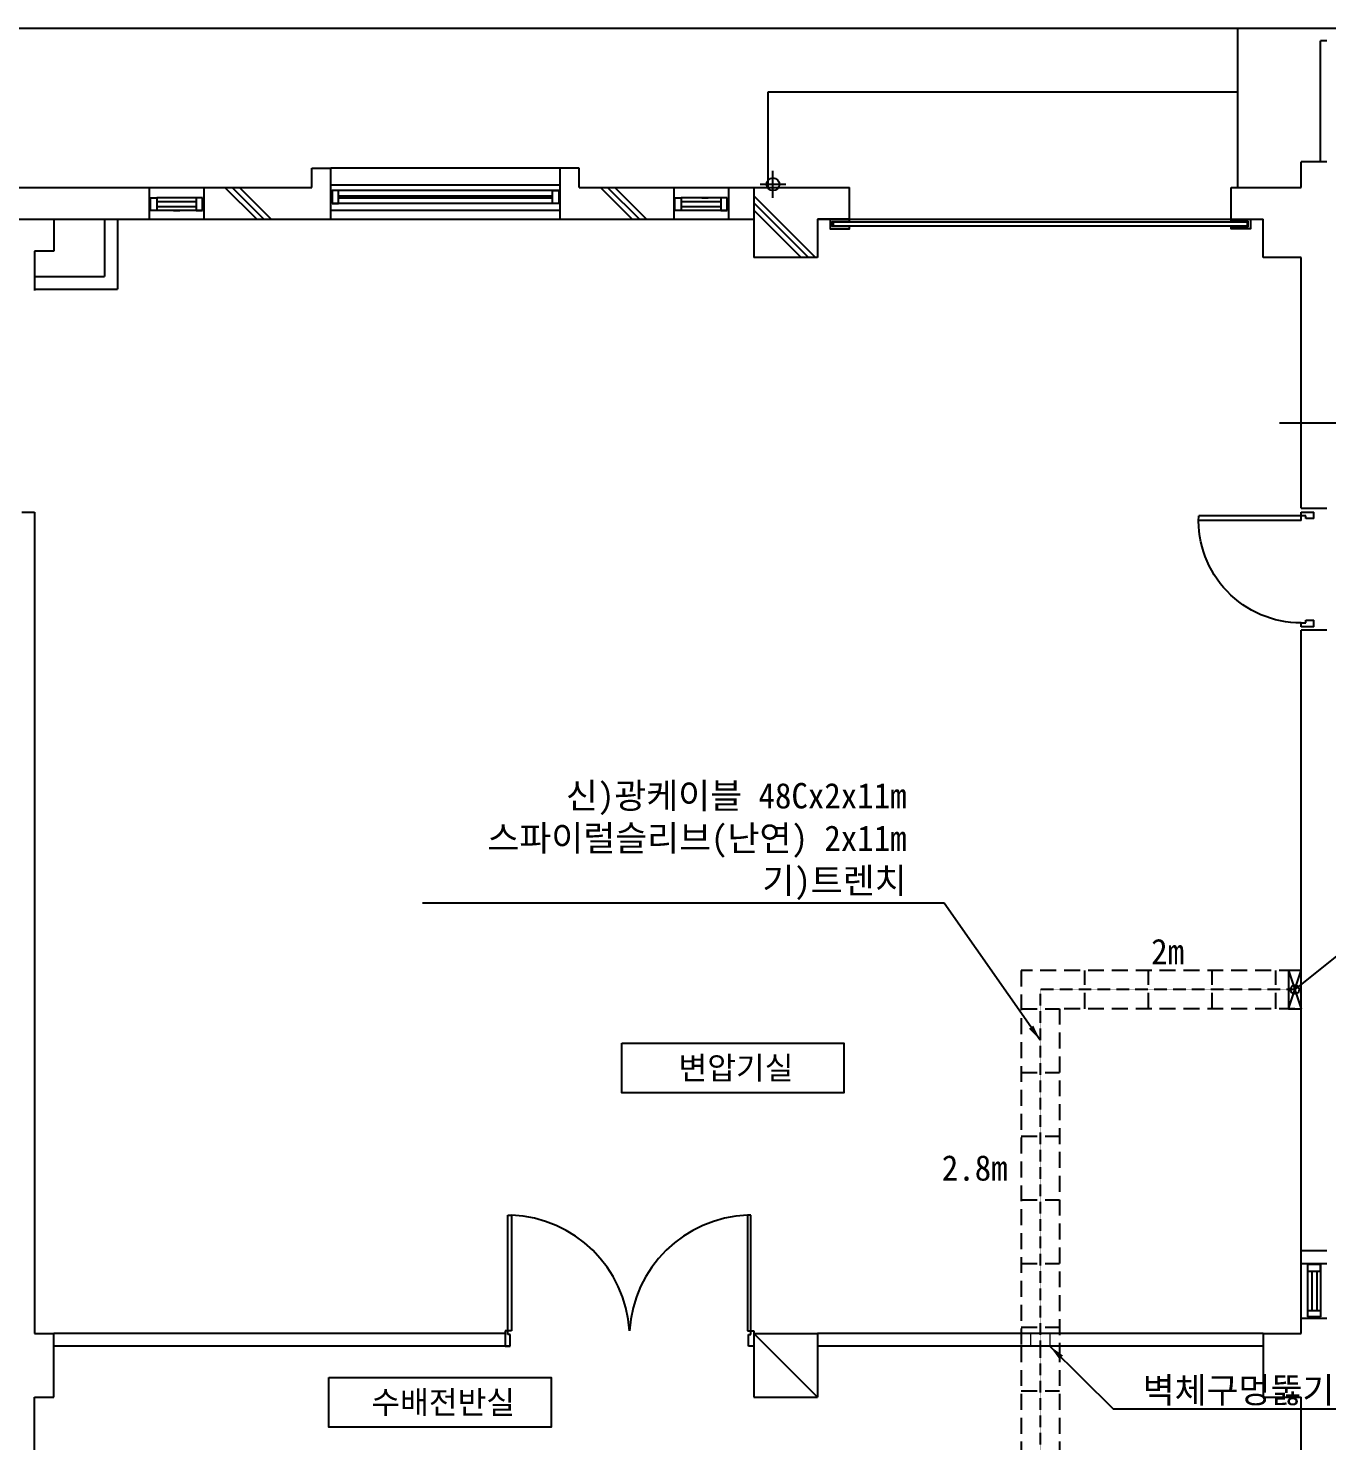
# Model space of a CAD drawing. Header units: millimetres. Extents: x 294419 to 334219, y -167087 to -131925.
# Drawn here: x 313932 to 324132, y -159742 to -148649 of the extents above; entities that cross this region are included whole.
import ezdxf
from ezdxf.enums import TextEntityAlignment as Align

# ---------------------------------------------------------------- set-up
doc = ezdxf.new("R2010")
doc.units = ezdxf.units.MM
doc.linetypes.add('HIDDEN', pattern=[0.375, 0.25, -0.125])
doc.linetypes.add('HIDDEN2', pattern=[0.1875, 0.125, -0.0625])
for name, color, linetype in [('TT-CABL', 4, 'Continuous'), ('TT-CTRL-JUNT', 4, 'Continuous'), ('TT-TRAY', 4, 'Continuous'), ('TZ-BASE', 253, 'Continuous'), ('TZ-DIMS', 1, 'Continuous'), ('TZ-LEAL', 1, 'Continuous'), ('TZ-LEAT', 3, 'Continuous'), ('TZ-SYMB', 2, 'Continuous'), ('TZ-TEX2', 3, 'Continuous')]:
    doc.layers.add(name, color=color, linetype=linetype)
doc.styles.get("Standard").update_dxf_attribs({"font": 'GulimChe.ttf'})
doc.dimstyles.new('D50', dxfattribs={"dimscale": 50, "dimtxt": 3, "dimasz": 2.5, "dimexe": 0.5, "dimexo": 0.5, "dimgap": 0.5, "dimtad": 1, "dimdec": 0, "dimzin": 1, "dimdsep": 46, "dimlunit": 6, "dimtxsty": 'Standard', "dimcen": 1, "dimclrd": 1, "dimclre": 1, "dimclrt": 3, "dimadec": 0, "dimazin": 0, "dimtfac": 1, "dimtdec": 0, "dimtix": 1, "dimtmove": 2, "dimatfit": 3, "dimfxl": 0, "dimtvp": 2, "dimlwd": -1, "dimlwe": -1, "dimarcsym": 0})

# ---------------------------------------------------------------- blocks, each defined once
blk = doc.blocks.new('2P-D203')
at = {"color": 0}
for p, q in [((29, 50), (29, 855)), ((65, 50), (65, 856)), ((0, 50), (0, -50)), ((29, 50), (0, 50)), ((65, 50), (29, 50)), ((29, 14), (29, 50)), ((50, 14), (29, 14)), ((50, -50), (50, 14)), ((871, 14), (850, 14)), ((871, 14), (850, 14)), ((850, 14), (850, -50)), ((900, 50), (871, 50)), ((871, 50), (871, 14)), ((900, -50), (900, 50)), ((50, -50), (0, -50)), ((900, -50), (850, -50))]:
    blk.add_line(p, q, dxfattribs=at)
blk.add_arc((65, 50), 806, 0, 92.5062, dxfattribs=at)

msp = doc.modelspace()

# ---------------------------------------------------------------- linework, layer by layer
at = {"layer": 'TT-CABL', "linetype": 'HIDDEN'}
msp.add_lwpolyline([(323882, -156199.2), (321882, -156199.2), (321882, -158999.2), (321882, -161099.2), (319182, -161099.2), (319182, -164859)], dxfattribs=at)
at = {"layer": 'TT-CTRL-JUNT'}
msp.add_lwpolyline([(323832, -156349.2), (323932, -156349.2), (323932, -156049.2), (323832, -156049.2)], close=True, dxfattribs=at)
for points in [[(323832, -156349.2), (323932, -156049.2)], [(323832, -156049.2), (323932, -156349.2)]]:
    msp.add_lwpolyline(points, dxfattribs=at)
at = {"layer": 'TT-CTRL-JUNT', "const_width": 10}
msp.add_lwpolyline([(321957, -158899.2), (321807, -158899.2), (321807, -158999.2), (321957, -158999.2)], close=True, dxfattribs=at)
at = {"layer": 'TT-TRAY', "linetype": 'HIDDEN2', "ltscale": 1000}
for points in [[(323882, -156049.2), (321732, -156049.2), (321732, -158999.2), (321732, -160949.2), (319032, -160949.2), (319032, -162699.2)], [(322232, -156349.2), (322232, -156049.2)], [(322732, -156349.2), (322732, -156049.2)], [(323232, -156349.2), (323232, -156049.2)], [(323732, -156349.2), (323732, -156049.2)], [(323882, -156349.2), (322032, -156349.2), (322032, -158999.2), (322032, -161249.2), (319332, -161249.2), (319332, -162699.2)], [(321732, -156349.2), (322032, -156349.2)], [(321732, -156849.2), (322032, -156849.2)], [(321732, -157349.2), (322032, -157349.2)], [(321732, -157849.2), (322032, -157849.2)], [(321732, -158349.2), (322032, -158349.2)], [(321732, -158849.2), (322032, -158849.2)], [(321732, -159349.2), (322032, -159349.2)]]:
    msp.add_lwpolyline(points, dxfattribs=at)
at = {"layer": 'TZ-BASE'}
for p, q in [((301632, -148649.2), (323432, -148649.2)), ((323432, -148649.2), (323432, -149899.2)), ((323432, -148649.2), (327682, -148649.2)), ((324082, -149699.2), (324082, -148749.2)), ((324132, -148749.2), (324082, -148749.2)), ((319744.5, -149899.2), (319744.5, -149149.2)), ((319744.5, -149149.2), (323432, -149149.2)), ((316159.7, -149899.2), (316159.7, -149749.2)), ((316159.7, -149749.2), (316309.7, -149749.2)), ((318109.7, -149749.2), (316309.7, -149749.2)), ((316309.7, -150149.2), (316309.7, -149749.2)), ((318109.7, -150149.2), (318109.7, -149749.2)), ((318259.7, -149749.2), (318109.7, -149749.2)), ((318259.7, -149899.2), (318259.7, -149749.2)), ((323932, -149899.2), (323932, -149699.2)), ((324132, -149699.2), (323932, -149699.2)), ((319782, -149980.7), (319782, -149770.1)), ((312882, -149899.2), (316159.7, -149899.2)), ((314882, -149899.2), (314882, -150149.2)), ((315312, -149899.2), (315312, -150149.2)), ((315727.1, -150149.2), (315477.1, -149899.2)), ((315783.6, -150149.2), (315533.6, -149899.2)), ((315840.2, -150149.2), (315590.2, -149899.2)), ((316309.7, -149879.2), (318109.7, -149879.2)), ((318099.7, -149924.7), (316319.7, -149924.7)), ((318049.7, -149966.7), (316369.7, -149966.7)), ((318259.7, -149899.2), (320382, -149899.2)), ((318676.5, -150149.2), (318426.5, -149899.2)), ((318733.1, -150149.2), (318483.1, -149899.2)), ((318789.6, -150149.2), (318539.6, -149899.2)), ((319002, -149899.2), (319002, -150149.2)), ((319432, -149899.2), (319432, -150149.2)), ((319632, -149899.2), (319632, -150149.2)), ((320117.2, -150449.2), (319632, -149964)), ((319681.3, -149874.2), (319884.3, -149874.2)), ((320382, -150149.2), (320382, -149899.2)), ((323381.9, -149899.2), (323932, -149899.2)), ((323381.9, -150149.2), (323381.9, -149899.2)), ((314892, -149980.2), (314942, -149980.2)), ((314892, -150080.2), (314892, -149980.2)), ((314942, -150080.2), (314892, -150080.2)), ((315302, -149980.2), (314942, -149980.2)), ((314942, -149980.2), (314942, -150080.2)), ((315252, -150013.6), (314942, -150013.6)), ((315252, -150051.9), (314942, -150051.9)), ((315302, -150080.2), (314942, -150080.2)), ((315122, -149980.2), (315072, -149980.2)), ((315072, -150080.2), (315122, -150080.2)), ((315302, -149980.2), (315252, -149980.2)), ((315252, -149980.2), (315252, -150080.2)), ((315252, -150080.2), (315302, -150080.2)), ((315302, -150080.2), (315302, -149980.2)), ((318109.7, -150079.2), (316309.7, -150079.2)), ((318099.7, -150024.7), (316319.7, -150024.7)), ((318049.7, -149982.7), (316369.7, -149982.7)), ((319012, -149980.2), (319062, -149980.2)), ((319012, -150080.2), (319012, -149980.2)), ((319062, -150080.2), (319012, -150080.2)), ((319422, -149980.2), (319062, -149980.2)), ((319062, -149980.2), (319062, -150080.2)), ((319372, -150013.6), (319062, -150013.6)), ((319372, -150051.9), (319062, -150051.9)), ((319422, -150080.2), (319062, -150080.2)), ((319222, -149980.2), (319272, -149980.2)), ((319272, -150080.2), (319222, -150080.2)), ((319422, -149980.2), (319372, -149980.2)), ((319372, -149980.2), (319372, -150080.2)), ((319372, -150080.2), (319422, -150080.2)), ((319422, -150080.2), (319422, -149980.2)), ((320060.6, -150449.2), (319632, -150020.6)), ((320004.1, -150449.2), (319632, -150077.2)), ((312714, -150149.2), (319632, -150149.2)), ((314132, -150149.2), (314132, -150399.2)), ((314532, -150149.2), (314532, -150599.2)), ((314632, -150149.2), (314632, -150699.2)), ((319632, -150149.2), (319632, -150449.2)), ((320132, -150149.2), (323632, -150149.2)), ((320382, -150149.2), (320132, -150149.2)), ((320132, -150149.2), (320132, -150449.2)), ((320232, -150149.2), (320232, -150209.2)), ((323532, -150149.2), (323532, -150209.2)), ((323632, -150449.2), (323632, -150149.2)), ((313982, -150399.2), (313982, -150709.2)), ((314132, -150399.2), (313982, -150399.2)), ((320132, -150449.2), (319632, -150449.2)), ((323932, -150449.2), (323632, -150449.2)), ((323932, -152418), (323932, -150449.2)), ((313982, -150599.2), (314532, -150599.2)), ((313982, -150699.2), (314632, -150699.2)), ((323762, -151749.2), (328170.6, -151749.2)), ((313882, -152450.5), (313982, -152450.5)), ((313982, -152450.5), (313982, -153959.2)), ((323932, -152418), (324132, -152418)), ((323932, -158899.2), (323932, -153375.5)), ((324132, -153375.5), (323932, -153375.5)), ((313982, -153959.2), (313982, -158899.2)), ((317700.5, -158879.2), (317700.5, -157970.9)), ((317700.5, -157970.9), (317728, -157970.9)), ((317728, -157970.9), (317728, -158879.2)), ((319581.8, -157970.9), (319581.8, -158879.2)), ((319609.2, -157970.9), (319581.8, -157970.9)), ((319609.2, -158879.2), (319609.2, -157970.9)), ((323932, -158249.2), (324132, -158249.2)), ((323932, -158349.2), (324132, -158349.2)), ((323982, -158359.2), (323982, -158769.2)), ((323982, -158359.2), (323982, -158409.2)), ((324082, -158359.2), (323982, -158359.2)), ((324082, -158359.2), (324082, -158769.2)), ((324082, -158409.2), (324082, -158359.2)), ((323982, -158409.2), (324082, -158409.2)), ((324015.5, -158409.2), (324015.5, -158719.2)), ((324053.7, -158409.2), (324053.7, -158719.2)), ((323982, -158719.2), (324082, -158719.2)), ((323932, -158779.2), (324132, -158779.2)), ((324082, -158769.2), (323982, -158769.2)), ((313982, -158899.2), (314132, -158899.2)), ((314132, -159399.2), (314132, -158899.2)), ((317677.7, -158899.2), (314132, -158899.2)), ((314567.1, -158899.2), (314250.5, -158899.2)), ((317700.5, -158879.2), (317677.7, -158879.2)), ((317677.7, -158879.2), (317677.7, -158999.2)), ((317700.5, -158907.1), (317700.5, -158879.2)), ((317728, -158879.2), (317700.5, -158879.2)), ((317718.8, -158907.1), (317700.5, -158907.1)), ((317718.8, -158999.2), (317718.8, -158907.1)), ((319581.8, -158879.2), (319609.2, -158879.2)), ((319590.9, -158999.2), (319590.9, -158907.1)), ((319590.9, -158907.1), (319609.2, -158907.1)), ((319609.2, -158907.1), (319609.2, -158879.2)), ((319609.2, -158879.2), (319632, -158879.2)), ((319632, -158879.2), (319632, -158999.2)), ((319632, -158899.2), (320132, -158899.2)), ((320132, -159399.2), (319632, -158899.2)), ((319632, -158899.2), (319632, -159399.2)), ((320132, -158899.2), (320132, -159399.2)), ((323632, -158899.2), (320132, -158899.2)), ((323632, -158899.2), (323932, -158899.2)), ((323632, -158899.2), (323632, -159399.2)), ((317718.8, -158999.2), (314132, -158999.2)), ((314567.1, -158999.2), (314251.1, -158999.2)), ((317677.7, -158999.2), (317700.5, -158999.2)), ((317677.7, -158999.2), (317700.5, -158999.2)), ((317700.5, -158999.2), (317718.8, -158999.2)), ((317700.5, -158999.2), (317718.8, -158999.2)), ((319609.2, -158999.2), (319590.9, -158999.2)), ((319609.2, -158999.2), (319590.9, -158999.2)), ((319632, -158999.2), (319609.2, -158999.2)), ((319632, -158999.2), (319609.2, -158999.2)), ((323632, -158999.2), (320132, -158999.2)), ((313982, -159399.2), (314132, -159399.2)), ((313982, -162399.2), (313982, -159399.2)), ((319632, -159399.2), (320132, -159399.2)), ((323632, -159399.2), (323932, -159399.2)), ((323932, -162399.2), (323932, -159399.2))]:
    msp.add_line(p, q, dxfattribs=at)
for points in [[(316319.7, -150024.7), (316369.7, -150024.7), (316369.7, -149924.7), (316319.7, -149924.7)], [(318099.7, -150024.7), (318049.7, -150024.7), (318049.7, -149924.7), (318099.7, -149924.7)], [(320382.2, -150149.2), (320232.2, -150149.2), (320232.2, -150224.2), (320382.2, -150224.2), (320382.2, -150206.7), (320250.2, -150206.7), (320250.2, -150166.7), (320382.2, -150166.7)], [(323381.9, -150149.2), (323531.9, -150149.2), (323531.9, -150224.2), (323381.9, -150224.2), (323381.9, -150206.7), (323513.9, -150206.7), (323513.9, -150166.7), (323381.9, -150166.7)], [(318593.9, -156619.7), (320339.4, -156619.7), (320339.4, -157009.1), (318593.9, -157009.1)], [(316293.9, -159245.6), (318039.4, -159245.6), (318039.4, -159634.9), (316293.9, -159634.9)]]:
    msp.add_lwpolyline(points, close=True, dxfattribs=at)
for points in [[(320232, -150164.2, 0.0368572), (320232.2, -150166.4, 0.0368572)], [(323532, -150164.2, -0.0368572), (323531.9, -150166.4, -0.0368572)]]:
    msp.add_lwpolyline(points, format="xyb", dxfattribs=at)
msp.add_lwpolyline([(320255.2, -150171.7), (320255.2, -150201.7), (323508.9, -150201.7), (323508.9, -150171.7), (320255.2, -150171.7)], dxfattribs=at)
msp.add_circle((319782, -149874.2), 50, dxfattribs=at)
for centre, start, end in [((317689.1, -158937.6), 3.46301, 87.701), ((319620.6, -158937.6), 92.299, 176.53699)]:
    msp.add_arc(centre, 967.5, start, end, dxfattribs=at)
at = {"layer": 'TZ-SYMB'}
msp.add_lwpolyline([(324408.8, -155777.1), (323882, -156199.2)], dxfattribs=at)
msp.add_circle((323882, -156199.2), 34.3, dxfattribs=at)

# ---------------------------------------------------------------- block references
at = {"layer": 'TZ-BASE', "extrusion": (0, 0, -1), "zscale": -1, "rotation": 270}
msp.add_blockref('2P-D203', (-323981.3, -152448.8), dxfattribs=at)

# ---------------------------------------------------------------- texts
at = {"layer": 'TZ-BASE'}
for s, p in [('변압기실', (319491.6, -156812)), ('수배전반실', (317191.6, -159437.9))]:
    msp.add_text(s, height=180, dxfattribs=at).set_placement(p, align=Align.MIDDLE)
at = {"layer": 'TZ-LEAT', "char_height": 200}
for s, insert, attachment_point in [('{\\C6;신)광케이블 48Cx2x11m\\P\\pt400;  스파이럴슬리브(난연) 2x11m\\P}기)트렌치', (320831.7, -155496.4), 9), ('벽체구멍뚫기 Ø150x1', (322685.7, -159466), 7)]:
    msp.add_mtext(s, dxfattribs=dict(at, insert=insert, attachment_point=attachment_point))
at = {"layer": 'TZ-TEX2'}
for s, p in [('2m', (322882, -155899.9)), ('2.8m', (321366.8, -157599.2))]:
    msp.add_text(s, height=200, dxfattribs=at).set_placement(p, align=Align.MIDDLE_CENTER)

# ---------------------------------------------------------------- leaders
at = {"layer": 'TZ-DIMS', "annotation_type": 0, "has_hookline": 1, "hookline_direction": 0, "text_width": 2644.1}
msp.add_leader([(321957, -158999.2), (322453.9, -159491), (322660.7, -159491)], dimstyle='D50', dxfattribs=at)
at = {"layer": 'TZ-LEAL', "annotation_type": 0, "has_hookline": 1, "hookline_direction": 1, "text_width": 3801.6}
msp.add_leader([(321882, -156596.5), (321126.2, -155521.4), (320856.7, -155521.4)], dimstyle='D50', dxfattribs=at)

doc.saveas('drawing.dxf')
